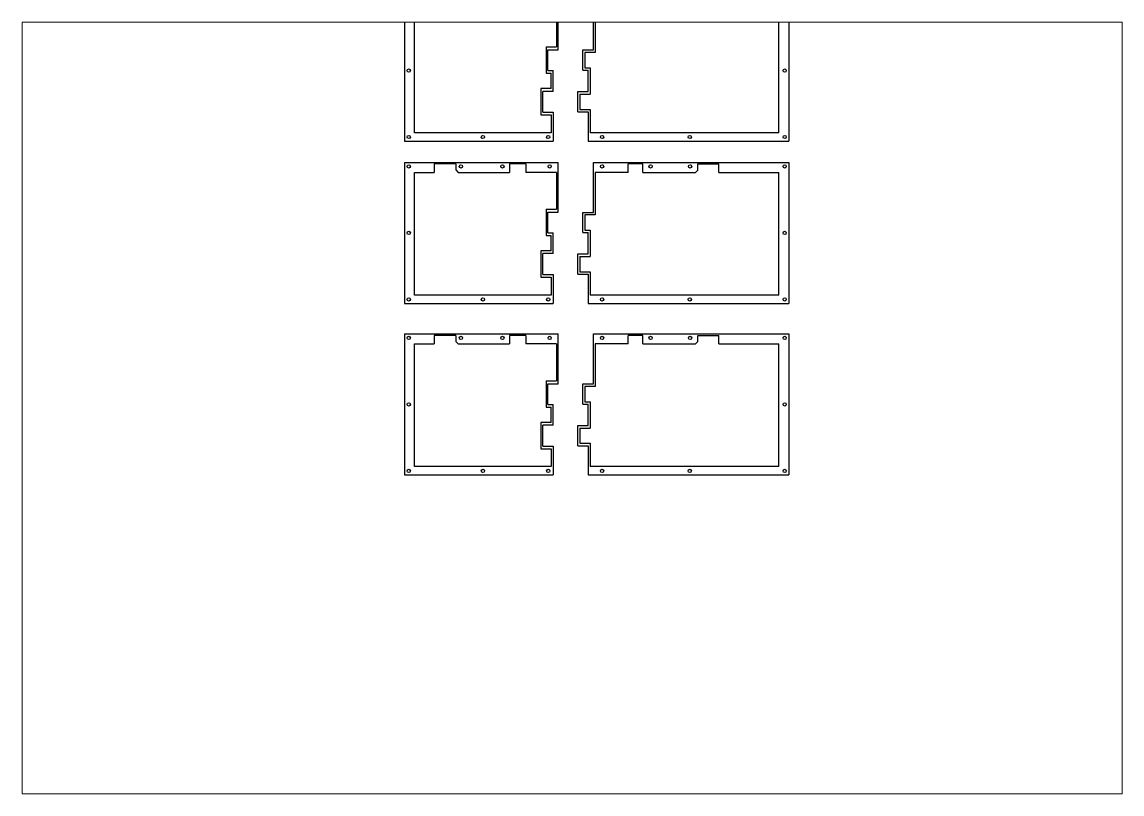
# Paper-space layout 'Layout1' of a CAD drawing. Extents: x 1.13 to 10.18, y 0.79 to 7.14.
# The model-space entities are those that its viewports show. They can reach past a viewport. Long polylines and large blocks are cut down to what shows.
import ezdxf

# ---------------------------------------------------------------- set-up
doc = ezdxf.new("R2010")
doc.units = 0
doc.header["$MEASUREMENT"] = 0

msp = doc.modelspace()

# ---------------------------------------------------------------- linework, layer by layer
at = {"color": 7, "linetype": 'Continuous', "true_color": 0xffffff}
for p, q in [((336.5, 1360.6), (336.5, 1231.4)), ((477.3, 1315), (477.3, 1360.6)), ((509.5, 1314.8), (509.5, 1360.6)), ((688.4, 1360.6), (688.4, 1231.4)), ((345.7, 1239), (345.7, 1351.4)), ((475.6, 1351.4), (475.6, 1317.6)), ((511.2, 1351.4), (511.2, 1312.5)), ((679.2, 1239), (679.2, 1351.4)), ((466.1, 1317.6), (466.1, 1293.5)), ((466.1, 1317.6), (475.6, 1317.6)), ((467.8, 1296), (467.8, 1315)), ((467.8, 1315), (477.3, 1315)), ((499.9, 1296.2), (499.9, 1314.8)), ((499.9, 1314.8), (509.5, 1314.8)), ((511.2, 1312.5), (501.7, 1312.5)), ((501.7, 1312.5), (501.7, 1298.5)), ((466.1, 1293.5), (470.9, 1293.5)), ((467.8, 1296), (472.6, 1296)), ((470.9, 1279.5), (470.9, 1293.5)), ((472.6, 1276.9), (472.6, 1296)), ((499.9, 1296.2), (504.7, 1296.2)), ((501.7, 1298.5), (506.4, 1298.5)), ((504.7, 1276.7), (504.7, 1296.2)), ((506.4, 1298.5), (506.4, 1274.4)), ((461.3, 1279.5), (461.3, 1255.4)), ((470.9, 1279.5), (461.3, 1279.5)), ((463.1, 1257.9), (463.1, 1276.9)), ((472.6, 1276.9), (463.1, 1276.9)), ((495.2, 1258.1), (495.2, 1276.7)), ((495.2, 1276.7), (504.7, 1276.7)), ((496.9, 1274.4), (496.9, 1260.4)), ((496.9, 1274.4), (506.4, 1274.4)), ((496.9, 1260.4), (506.4, 1260.4)), ((506.4, 1260.4), (506.4, 1239)), ((461.3, 1255.4), (470.9, 1255.4)), ((463.1, 1257.9), (472.6, 1257.9)), ((470.9, 1255.4), (470.9, 1239)), ((472.6, 1257.9), (472.6, 1231.4)), ((495.2, 1258.1), (504.7, 1258.1)), ((504.7, 1258.1), (504.7, 1231.4)), ((336.5, 1231.4), (472.6, 1231.4)), ((470.9, 1239), (345.7, 1239)), ((504.7, 1231.4), (688.4, 1231.4)), ((679.2, 1239), (506.4, 1239)), ((336.5, 1211.9), (336.5, 1082.7)), ((336.5, 1211.9), (477.3, 1211.9)), ((363.5, 1210.4), (363.5, 1202.7)), ((383.5, 1210.4), (363.5, 1210.4)), ((383.5, 1210.4), (383.5, 1204.9)), ((432.5, 1210.4), (432.5, 1202.7)), ((447.5, 1210.4), (432.5, 1210.4)), ((447.5, 1210.4), (447.5, 1202.7)), ((477.3, 1166.4), (477.3, 1211.9)), ((509.5, 1166.1), (509.5, 1211.9)), ((509.5, 1211.9), (688.4, 1211.9)), ((509.5, 1211.9), (541.5, 1211.9)), ((541.3, 1202.7), (541.3, 1210.4)), ((554.7, 1210.4), (541.3, 1210.4)), ((554.7, 1202.7), (554.7, 1210.4)), ((605, 1204.8), (605, 1210.4)), ((605, 1210.4), (624.5, 1210.4)), ((624.5, 1202.7), (624.5, 1210.4)), ((688.4, 1211.9), (688.4, 1082.7)), ((345.7, 1090.4), (345.7, 1202.7)), ((345.7, 1202.7), (363.5, 1202.7)), ((383.5, 1204.9), (385.7, 1202.7)), ((385.7, 1202.7), (432.5, 1202.7)), ((475.6, 1202.7), (447.5, 1202.7)), ((475.6, 1202.7), (475.6, 1168.9)), ((511.2, 1202.7), (511.2, 1163.8)), ((541.3, 1202.7), (511.2, 1202.7)), ((554.7, 1202.7), (603.1, 1202.7)), ((605, 1204.8), (603.1, 1202.7)), ((624.5, 1202.7), (679.2, 1202.7)), ((679.2, 1090.4), (679.2, 1202.7)), ((466.1, 1168.9), (466.1, 1144.8)), ((466.1, 1168.9), (475.6, 1168.9)), ((467.8, 1147.3), (467.8, 1166.4)), ((467.8, 1166.4), (477.3, 1166.4)), ((499.9, 1147.6), (499.9, 1166.1)), ((499.9, 1166.1), (509.5, 1166.1)), ((511.2, 1163.8), (501.7, 1163.8)), ((501.7, 1163.8), (501.7, 1149.8)), ((501.7, 1149.8), (506.4, 1149.8)), ((506.4, 1149.8), (506.4, 1125.7)), ((466.1, 1144.8), (470.9, 1144.8)), ((467.8, 1147.3), (472.6, 1147.3)), ((470.9, 1130.8), (470.9, 1144.8)), ((472.6, 1128.3), (472.6, 1147.3)), ((499.9, 1147.6), (504.7, 1147.6)), ((504.7, 1128), (504.7, 1147.6)), ((461.3, 1130.8), (461.3, 1106.7)), ((470.9, 1130.8), (461.3, 1130.8)), ((463.1, 1109.2), (463.1, 1128.3)), ((472.6, 1128.3), (463.1, 1128.3)), ((495.2, 1109.5), (495.2, 1128)), ((495.2, 1128), (504.7, 1128)), ((496.9, 1125.7), (496.9, 1111.7)), ((496.9, 1125.7), (506.4, 1125.7)), ((463.1, 1109.2), (472.6, 1109.2)), ((472.6, 1109.2), (472.6, 1082.7)), ((495.2, 1109.5), (504.7, 1109.5)), ((496.9, 1111.7), (506.4, 1111.7)), ((504.7, 1109.5), (504.7, 1082.7)), ((506.4, 1111.7), (506.4, 1090.4)), ((461.3, 1106.7), (470.9, 1106.7)), ((470.9, 1106.7), (470.9, 1090.4)), ((470.9, 1090.4), (345.7, 1090.4)), ((679.2, 1090.4), (506.4, 1090.4)), ((336.5, 1082.7), (472.6, 1082.7)), ((504.7, 1082.7), (688.4, 1082.7)), ((336.5, 1054.8), (336.5, 925.6)), ((336.5, 1054.8), (477.3, 1054.8)), ((363.5, 1053.3), (363.5, 1045.6)), ((383.5, 1053.3), (363.5, 1053.3)), ((383.5, 1053.3), (383.5, 1047.7)), ((432.5, 1053.3), (432.5, 1045.6)), ((447.5, 1053.3), (432.5, 1053.3)), ((447.5, 1053.3), (447.5, 1045.6)), ((477.3, 1009.2), (477.3, 1054.8)), ((509.5, 1009), (509.5, 1054.8)), ((509.5, 1054.8), (688.4, 1054.8)), ((509.5, 1054.8), (541.5, 1054.8)), ((541.3, 1045.6), (541.3, 1053.3)), ((554.7, 1053.3), (541.3, 1053.3)), ((554.7, 1045.6), (554.7, 1053.3)), ((605, 1047.7), (605, 1053.3)), ((605, 1053.3), (624.5, 1053.3)), ((624.5, 1045.6), (624.5, 1053.3)), ((688.4, 1054.8), (688.4, 925.6)), ((345.7, 933.3), (345.7, 1045.6)), ((345.7, 1045.6), (363.5, 1045.6)), ((383.5, 1047.7), (385.7, 1045.6)), ((385.7, 1045.6), (432.5, 1045.6)), ((475.6, 1045.6), (447.5, 1045.6)), ((475.6, 1045.6), (475.6, 1011.8)), ((511.2, 1045.6), (511.2, 1006.7)), ((541.3, 1045.6), (511.2, 1045.6)), ((554.7, 1045.6), (603.1, 1045.6)), ((605, 1047.7), (603.1, 1045.6)), ((624.5, 1045.6), (679.2, 1045.6)), ((679.2, 933.3), (679.2, 1045.6)), ((466.1, 1011.8), (466.1, 987.7)), ((466.1, 1011.8), (475.6, 1011.8)), ((467.8, 990.2), (467.8, 1009.2)), ((467.8, 1009.2), (477.3, 1009.2)), ((499.9, 990.4), (499.9, 1009)), ((499.9, 1009), (509.5, 1009)), ((511.2, 1006.7), (501.7, 1006.7)), ((501.7, 1006.7), (501.7, 992.7)), ((466.1, 987.7), (470.9, 987.7)), ((467.8, 990.2), (472.6, 990.2)), ((470.9, 973.7), (470.9, 987.7)), ((472.6, 971.1), (472.6, 990.2)), ((499.9, 990.4), (504.7, 990.4)), ((501.7, 992.7), (506.4, 992.7)), ((504.7, 970.9), (504.7, 990.4)), ((506.4, 992.7), (506.4, 968.6)), ((461.3, 973.7), (461.3, 949.6)), ((470.9, 973.7), (461.3, 973.7)), ((463.1, 952.1), (463.1, 971.1)), ((472.6, 971.1), (463.1, 971.1)), ((495.2, 952.3), (495.2, 970.9)), ((495.2, 970.9), (504.7, 970.9)), ((496.9, 968.6), (496.9, 954.6)), ((496.9, 968.6), (506.4, 968.6)), ((461.3, 949.6), (470.9, 949.6)), ((463.1, 952.1), (472.6, 952.1)), ((470.9, 949.6), (470.9, 933.3)), ((472.6, 952.1), (472.6, 925.6)), ((495.2, 952.3), (504.7, 952.3)), ((496.9, 954.6), (506.4, 954.6)), ((504.7, 952.3), (504.7, 925.6)), ((506.4, 954.6), (506.4, 933.3)), ((470.9, 933.3), (345.7, 933.3)), ((679.2, 933.3), (506.4, 933.3)), ((336.5, 925.6), (472.6, 925.6)), ((504.7, 925.6), (688.4, 925.6))]:
    msp.add_line(p, q, dxfattribs=at)
for centre in [(340.3, 1296), (684.7, 1296), (340.3, 1235.1), (408.2, 1235.1), (468.1, 1235.1), (517.4, 1235.1), (597.7, 1235.1), (684.7, 1235.1), (340.3, 1208.2), (388.1, 1208.2), (426.1, 1208.2), (469.4, 1208.2), (517.4, 1208.2), (561.8, 1208.2), (598, 1208.2), (684.7, 1208.2), (340.3, 1147.3), (684.7, 1147.3), (340.3, 1086.4), (408.2, 1086.4), (468.1, 1086.4), (517.4, 1086.4), (597.7, 1086.4), (684.7, 1086.4), (340.3, 1051.1), (388.1, 1051.1), (426.1, 1051.1), (469.4, 1051.1), (517.4, 1051.1), (561.8, 1051.1), (598, 1051.1), (684.7, 1051.1), (340.3, 990.2), (684.7, 990.2), (340.3, 929.3), (408.2, 929.3), (468.1, 929.3), (517.4, 929.3), (597.7, 929.3), (684.7, 929.3)]:
    msp.add_circle(centre, 1.5, dxfattribs=at)

psp = doc.layouts.get("Layout1")

# ---------------------------------------------------------------- viewports
at = {"layer": '0', "color": 1, "linetype": 'Continuous', "view_target_point": (492.4287, 277.3162)}
psp.add_viewport(center=(5.6571, 3.9688), size=(9.0513, 6.35), view_center_point=(-2.5681, 709.6111), view_height=706.994676, dxfattribs=at)

doc.saveas('drawing.dxf')
